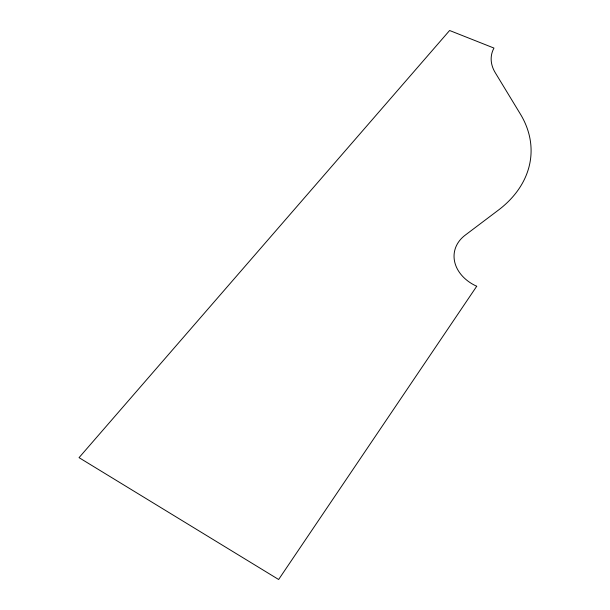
<?xml version="1.0" encoding="UTF-8"?>
<svg xmlns="http://www.w3.org/2000/svg" width="610" height="610" viewBox="0 0 610 610"><rect width="100%" height="100%" fill="white"/><g stroke="black" fill="none" stroke-linecap="round" stroke-linejoin="round"><path stroke-width="0.91" d="M476.715 286.265L278.633 579.5L79.041 457.645L449.608 30.5L493.97 48.068A52.307 34.16 8.4 0 0 495.274 72.727L520.376 114.062A125.416 89.609 3.4 0 1 499.11 209.581L465.186 235.178A40.809 31.522 9.9 0 0 476.715 286.265"/></g></svg>
